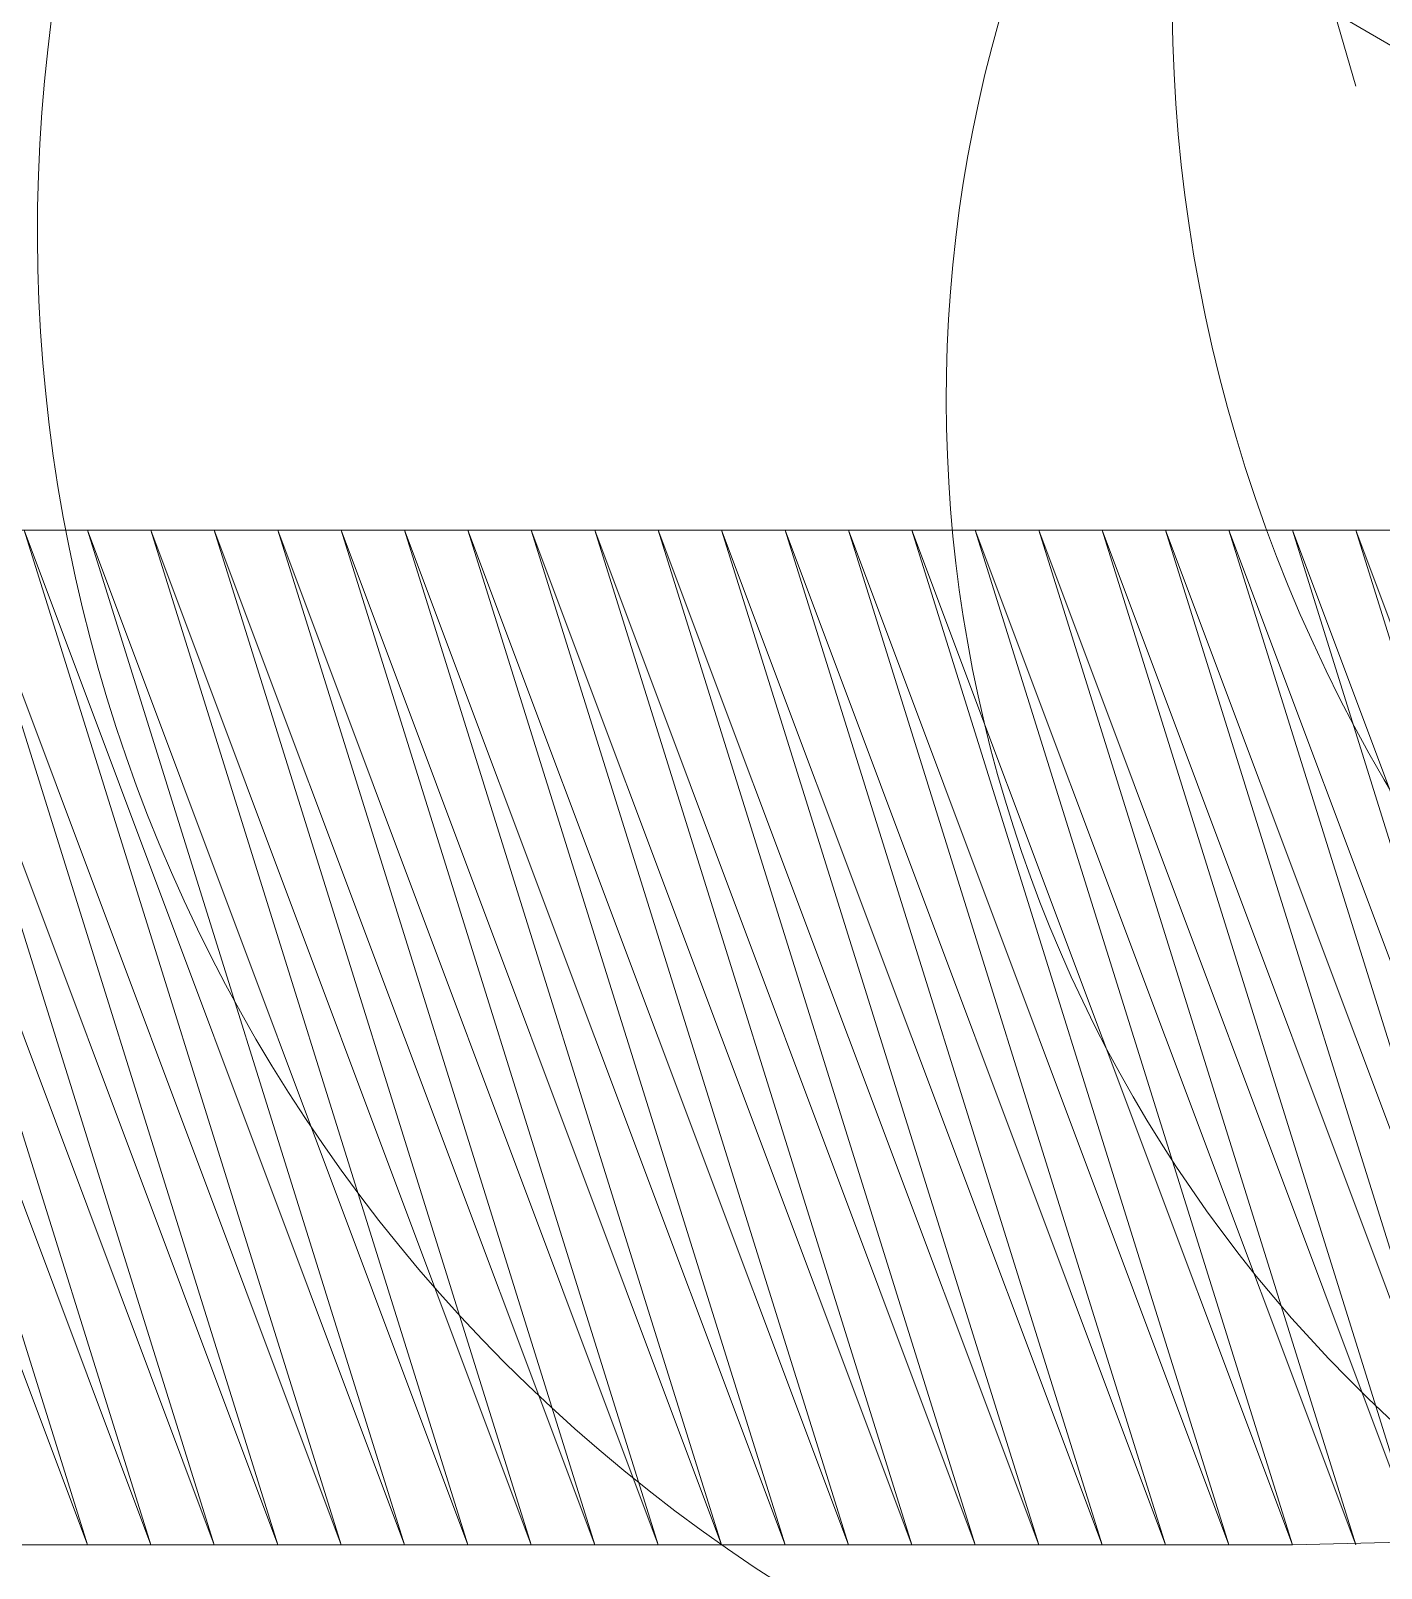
# Model space of a CAD drawing. Header units: millimetres. Extents: x -2246 to 101218, y 0 to 66109.
# Drawn here: x 69083 to 69308.6, y 575.8 to 832.6 of the extents above; entities that cross this region are included whole.
import ezdxf

# ---------------------------------------------------------------- set-up
doc = ezdxf.new("R2010")
doc.units = ezdxf.units.MM
doc.layers.add('PDF_형상', color=7, linetype='Continuous')

msp = doc.modelspace()

# ---------------------------------------------------------------- linework, layer by layer
at = {"layer": 'PDF_형상', "lineweight": 5}
for points in [[(69844.5, 780.99), (69442, 1014.02), (69039.5, 1247.04), (68880.62, 1342.37), (68764.1, 1141.12), (69103.05, 950.46), (69431.41, 759.8), (69431.41, 749.21), (68986.54, 749.21), (68541.67, 749.21)], [(69208.98, 1151.71), (69304.3, 823.36)], [(69208.98, 1151.71), (69304.3, 823.36)], [(69208.98, 1151.71), (69304.3, 823.36)], [(69208.98, 1151.71), (69304.3, 823.36)], [(69208.98, 1151.71), (69304.3, 823.36)], [(69208.98, 1151.71), (69304.3, 823.36)], [(69208.98, 1151.71), (69304.3, 823.36)], [(69208.98, 1151.71), (69304.3, 823.36)], [(69208.98, 1151.71), (69304.3, 823.36)], [(69208.98, 1151.71), (69304.3, 823.36)], [(69028.91, 749.21), (69092.46, 579.74)], [(69039.5, 749.21), (69092.46, 579.74)], [(69039.5, 749.21), (69092.46, 579.74)], [(69039.5, 749.21), (69092.46, 579.74)], [(69039.5, 749.21), (69092.46, 579.74)], [(69039.5, 749.21), (69092.46, 579.74)], [(69039.5, 749.21), (69092.46, 579.74)], [(69039.5, 749.21), (69092.46, 579.74)], [(69039.5, 749.21), (69092.46, 579.74)], [(69039.5, 749.21), (69092.46, 579.74)], [(69039.5, 749.21), (69092.46, 579.74)], [(69039.5, 749.21), (69092.46, 579.74)], [(69039.5, 749.21), (69092.46, 579.74)], [(69039.5, 749.21), (69092.46, 579.74)], [(69039.5, 749.21), (69092.46, 579.74)], [(69039.5, 749.21), (69092.46, 579.74)], [(69039.5, 749.21), (69092.46, 579.74)], [(69039.5, 749.21), (69092.46, 579.74)], [(69039.5, 749.21), (69092.46, 579.74)], [(69039.5, 749.21), (69092.46, 579.74)], [(69039.5, 749.21), (69092.46, 579.74)], [(69039.5, 749.21), (69092.46, 579.74)], [(69039.5, 749.21), (69092.46, 579.74)], [(69039.5, 749.21), (69092.46, 579.74)], [(69039.5, 749.21), (69092.46, 579.74)], [(69039.5, 749.21), (69092.46, 579.74)], [(69039.5, 749.21), (69092.46, 579.74)], [(69039.5, 749.21), (69092.46, 579.74)], [(69039.5, 749.21), (69092.46, 579.74)], [(69039.5, 749.21), (69092.46, 579.74)], [(69039.5, 749.21), (69092.46, 579.74)], [(69039.5, 749.21), (69092.46, 579.74)], [(69039.5, 749.21), (69092.46, 579.74)], [(69039.5, 749.21), (69092.46, 579.74)], [(69039.5, 749.21), (69092.46, 579.74)], [(69039.5, 749.21), (69092.46, 579.74)], [(69050.09, 749.21), (69113.65, 579.74)], [(69050.09, 749.21), (69113.65, 579.74)], [(69050.09, 749.21), (69103.05, 579.74)], [(69050.09, 749.21), (69103.05, 579.74)], [(69050.09, 749.21), (69103.05, 579.74)], [(69050.09, 749.21), (69103.05, 579.74)], [(69050.09, 749.21), (69103.05, 579.74)], [(69050.09, 749.21), (69103.05, 579.74)], [(69050.09, 749.21), (69103.05, 579.74)], [(69050.09, 749.21), (69103.05, 579.74)], [(69050.09, 749.21), (69103.05, 579.74)], [(69050.09, 749.21), (69103.05, 579.74)], [(69050.09, 749.21), (69103.05, 579.74)], [(69050.09, 749.21), (69103.05, 579.74)], [(69050.09, 749.21), (69103.05, 579.74)], [(69050.09, 749.21), (69103.05, 579.74)], [(69050.09, 749.21), (69103.05, 579.74)], [(69050.09, 749.21), (69103.05, 579.74)], [(69050.09, 749.21), (69103.05, 579.74)], [(69050.09, 749.21), (69103.05, 579.74)], [(69050.09, 749.21), (69103.05, 579.74)], [(69050.09, 749.21), (69103.05, 579.74)], [(69050.09, 749.21), (69103.05, 579.74)], [(69050.09, 749.21), (69103.05, 579.74)], [(69050.09, 749.21), (69103.05, 579.74)], [(69050.09, 749.21), (69103.05, 579.74)], [(69050.09, 749.21), (69103.05, 579.74)], [(69050.09, 749.21), (69103.05, 579.74)], [(69050.09, 749.21), (69103.05, 579.74)], [(69050.09, 749.21), (69103.05, 579.74)], [(69050.09, 749.21), (69103.05, 579.74)], [(69050.09, 749.21), (69103.05, 579.74)], [(69050.09, 749.21), (69103.05, 579.74)], [(69050.09, 749.21), (69103.05, 579.74)], [(69050.09, 749.21), (69103.05, 579.74)], [(69050.09, 749.21), (69103.05, 579.74)], [(69060.69, 749.21), (69113.65, 579.74)], [(69060.69, 749.21), (69113.65, 579.74)], [(69060.69, 749.21), (69113.65, 579.74)], [(69060.69, 749.21), (69113.65, 579.74)], [(69060.69, 749.21), (69113.65, 579.74)], [(69060.69, 749.21), (69113.65, 579.74)], [(69060.69, 749.21), (69113.65, 579.74)], [(69060.69, 749.21), (69113.65, 579.74)], [(69060.69, 749.21), (69113.65, 579.74)], [(69060.69, 749.21), (69113.65, 579.74)], [(69060.69, 749.21), (69113.65, 579.74)], [(69060.69, 749.21), (69113.65, 579.74)], [(69060.69, 749.21), (69113.65, 579.74)], [(69060.69, 749.21), (69113.65, 579.74)], [(69060.69, 749.21), (69113.65, 579.74)], [(69060.69, 749.21), (69113.65, 579.74)], [(69060.69, 749.21), (69113.65, 579.74)], [(69060.69, 749.21), (69113.65, 579.74)], [(69060.69, 749.21), (69113.65, 579.74)], [(69060.69, 749.21), (69113.65, 579.74)], [(69060.69, 749.21), (69113.65, 579.74)], [(69060.69, 749.21), (69113.65, 579.74)], [(69060.69, 749.21), (69113.65, 579.74)], [(69060.69, 749.21), (69113.65, 579.74)], [(69060.69, 749.21), (69113.65, 579.74)], [(69060.69, 749.21), (69113.65, 579.74)], [(69060.69, 749.21), (69113.65, 579.74)], [(69060.69, 749.21), (69113.65, 579.74)], [(69060.69, 749.21), (69113.65, 579.74)], [(69060.69, 749.21), (69113.65, 579.74)], [(69060.69, 749.21), (69113.65, 579.74)], [(69060.69, 749.21), (69113.65, 579.74)], [(69060.69, 749.21), (69113.65, 579.74)], [(69060.69, 749.21), (69113.65, 579.74)], [(69060.69, 749.21), (69113.65, 579.74)], [(69071.28, 749.21), (69134.83, 579.74)], [(69071.28, 749.21), (69134.83, 579.74)], [(69071.28, 749.21), (69124.24, 579.74)], [(69071.28, 749.21), (69124.24, 579.74)], [(69071.28, 749.21), (69124.24, 579.74)], [(69071.28, 749.21), (69124.24, 579.74)], [(69071.28, 749.21), (69124.24, 579.74)], [(69071.28, 749.21), (69124.24, 579.74)], [(69071.28, 749.21), (69124.24, 579.74)], [(69071.28, 749.21), (69124.24, 579.74)], [(69071.28, 749.21), (69124.24, 579.74)], [(69071.28, 749.21), (69124.24, 579.74)], [(69071.28, 749.21), (69124.24, 579.74)], [(69071.28, 749.21), (69124.24, 579.74)], [(69071.28, 749.21), (69124.24, 579.74)], [(69071.28, 749.21), (69124.24, 579.74)], [(69071.28, 749.21), (69124.24, 579.74)], [(69071.28, 749.21), (69124.24, 579.74)], [(69071.28, 749.21), (69124.24, 579.74)], [(69071.28, 749.21), (69124.24, 579.74)], [(69071.28, 749.21), (69124.24, 579.74)], [(69071.28, 749.21), (69124.24, 579.74)], [(69071.28, 749.21), (69124.24, 579.74)], [(69071.28, 749.21), (69124.24, 579.74)], [(69071.28, 749.21), (69124.24, 579.74)], [(69071.28, 749.21), (69124.24, 579.74)], [(69071.28, 749.21), (69124.24, 579.74)], [(69071.28, 749.21), (69124.24, 579.74)], [(69071.28, 749.21), (69124.24, 579.74)], [(69071.28, 749.21), (69124.24, 579.74)], [(69071.28, 749.21), (69124.24, 579.74)], [(69071.28, 749.21), (69124.24, 579.74)], [(69071.28, 749.21), (69124.24, 579.74)], [(69071.28, 749.21), (69124.24, 579.74)], [(69071.28, 749.21), (69124.24, 579.74)], [(69071.28, 749.21), (69124.24, 579.74)], [(69081.87, 749.21), (69145.42, 579.74)], [(69081.87, 749.21), (69134.83, 579.74)], [(69081.87, 749.21), (69134.83, 579.74)], [(69081.87, 749.21), (69134.83, 579.74)], [(69081.87, 749.21), (69134.83, 579.74)], [(69081.87, 749.21), (69134.83, 579.74)], [(69081.87, 749.21), (69134.83, 579.74)], [(69081.87, 749.21), (69134.83, 579.74)], [(69081.87, 749.21), (69134.83, 579.74)], [(69081.87, 749.21), (69134.83, 579.74)], [(69081.87, 749.21), (69134.83, 579.74)], [(69081.87, 749.21), (69134.83, 579.74)], [(69081.87, 749.21), (69134.83, 579.74)], [(69081.87, 749.21), (69134.83, 579.74)], [(69081.87, 749.21), (69134.83, 579.74)], [(69081.87, 749.21), (69134.83, 579.74)], [(69081.87, 749.21), (69134.83, 579.74)], [(69081.87, 749.21), (69134.83, 579.74)], [(69081.87, 749.21), (69134.83, 579.74)], [(69081.87, 749.21), (69134.83, 579.74)], [(69081.87, 749.21), (69134.83, 579.74)], [(69081.87, 749.21), (69134.83, 579.74)], [(69081.87, 749.21), (69134.83, 579.74)], [(69081.87, 749.21), (69134.83, 579.74)], [(69081.87, 749.21), (69134.83, 579.74)], [(69081.87, 749.21), (69134.83, 579.74)], [(69081.87, 749.21), (69134.83, 579.74)], [(69081.87, 749.21), (69134.83, 579.74)], [(69081.87, 749.21), (69134.83, 579.74)], [(69081.87, 749.21), (69134.83, 579.74)], [(69081.87, 749.21), (69134.83, 579.74)], [(69081.87, 749.21), (69134.83, 579.74)], [(69081.87, 749.21), (69134.83, 579.74)], [(69081.87, 749.21), (69134.83, 579.74)], [(69081.87, 749.21), (69134.83, 579.74)], [(69081.87, 749.21), (69134.83, 579.74)], [(69081.87, 749.21), (69134.83, 579.74)], [(69081.87, 749.21), (69134.83, 579.74)], [(69081.87, 749.21), (69134.83, 579.74)], [(69081.87, 749.21), (69134.83, 579.74)], [(69092.46, 749.21), (69145.42, 579.74)], [(69092.46, 749.21), (69145.42, 579.74)], [(69092.46, 749.21), (69145.42, 579.74)], [(69092.46, 749.21), (69145.42, 579.74)], [(69092.46, 749.21), (69145.42, 579.74)], [(69092.46, 749.21), (69145.42, 579.74)], [(69092.46, 749.21), (69145.42, 579.74)], [(69092.46, 749.21), (69145.42, 579.74)], [(69092.46, 749.21), (69145.42, 579.74)], [(69092.46, 749.21), (69145.42, 579.74)], [(69092.46, 749.21), (69145.42, 579.74)], [(69092.46, 749.21), (69145.42, 579.74)], [(69092.46, 749.21), (69145.42, 579.74)], [(69092.46, 749.21), (69145.42, 579.74)], [(69092.46, 749.21), (69145.42, 579.74)], [(69092.46, 749.21), (69145.42, 579.74)], [(69092.46, 749.21), (69145.42, 579.74)], [(69092.46, 749.21), (69145.42, 579.74)], [(69092.46, 749.21), (69145.42, 579.74)], [(69092.46, 749.21), (69145.42, 579.74)], [(69092.46, 749.21), (69145.42, 579.74)], [(69092.46, 749.21), (69145.42, 579.74)], [(69092.46, 749.21), (69145.42, 579.74)], [(69092.46, 749.21), (69145.42, 579.74)], [(69092.46, 749.21), (69145.42, 579.74)], [(69092.46, 749.21), (69145.42, 579.74)], [(69092.46, 749.21), (69145.42, 579.74)], [(69092.46, 749.21), (69145.42, 579.74)], [(69092.46, 749.21), (69145.42, 579.74)], [(69092.46, 749.21), (69145.42, 579.74)], [(69092.46, 749.21), (69145.42, 579.74)], [(69092.46, 749.21), (69145.42, 579.74)], [(69092.46, 749.21), (69145.42, 579.74)], [(69092.46, 749.21), (69145.42, 579.74)], [(69092.46, 749.21), (69145.42, 579.74)], [(69103.05, 749.21), (69166.6, 579.74)], [(69103.05, 749.21), (69166.6, 579.74)], [(69103.05, 749.21), (69156.01, 579.74)], [(69103.05, 749.21), (69156.01, 579.74)], [(69103.05, 749.21), (69156.01, 579.74)], [(69103.05, 749.21), (69156.01, 579.74)], [(69103.05, 749.21), (69156.01, 579.74)], [(69103.05, 749.21), (69156.01, 579.74)], [(69103.05, 749.21), (69156.01, 579.74)], [(69103.05, 749.21), (69156.01, 579.74)], [(69103.05, 749.21), (69156.01, 579.74)], [(69103.05, 749.21), (69156.01, 579.74)], [(69103.05, 749.21), (69156.01, 579.74)], [(69103.05, 749.21), (69156.01, 579.74)], [(69103.05, 749.21), (69156.01, 579.74)], [(69103.05, 749.21), (69156.01, 579.74)], [(69103.05, 749.21), (69156.01, 579.74)], [(69103.05, 749.21), (69156.01, 579.74)], [(69103.05, 749.21), (69156.01, 579.74)], [(69103.05, 749.21), (69156.01, 579.74)], [(69103.05, 749.21), (69156.01, 579.74)], [(69103.05, 749.21), (69156.01, 579.74)], [(69103.05, 749.21), (69156.01, 579.74)], [(69103.05, 749.21), (69156.01, 579.74)], [(69103.05, 749.21), (69156.01, 579.74)], [(69103.05, 749.21), (69156.01, 579.74)], [(69103.05, 749.21), (69156.01, 579.74)], [(69103.05, 749.21), (69156.01, 579.74)], [(69103.05, 749.21), (69156.01, 579.74)], [(69103.05, 749.21), (69156.01, 579.74)], [(69103.05, 749.21), (69156.01, 579.74)], [(69103.05, 749.21), (69156.01, 579.74)], [(69103.05, 749.21), (69156.01, 579.74)], [(69103.05, 749.21), (69156.01, 579.74)], [(69103.05, 749.21), (69156.01, 579.74)], [(69103.05, 749.21), (69156.01, 579.74)], [(69113.65, 749.21), (69166.6, 579.74)], [(69113.65, 749.21), (69166.6, 579.74)], [(69113.65, 749.21), (69166.6, 579.74)], [(69113.65, 749.21), (69166.6, 579.74)], [(69113.65, 749.21), (69166.6, 579.74)], [(69113.65, 749.21), (69166.6, 579.74)], [(69113.65, 749.21), (69166.6, 579.74)], [(69113.65, 749.21), (69166.6, 579.74)], [(69113.65, 749.21), (69166.6, 579.74)], [(69113.65, 749.21), (69166.6, 579.74)], [(69113.65, 749.21), (69166.6, 579.74)], [(69113.65, 749.21), (69166.6, 579.74)], [(69113.65, 749.21), (69166.6, 579.74)], [(69113.65, 749.21), (69166.6, 579.74)], [(69113.65, 749.21), (69166.6, 579.74)], [(69113.65, 749.21), (69166.6, 579.74)], [(69113.65, 749.21), (69166.6, 579.74)], [(69113.65, 749.21), (69166.6, 579.74)], [(69113.65, 749.21), (69166.6, 579.74)], [(69113.65, 749.21), (69166.6, 579.74)], [(69113.65, 749.21), (69166.6, 579.74)], [(69113.65, 749.21), (69166.6, 579.74)], [(69113.65, 749.21), (69166.6, 579.74)], [(69113.65, 749.21), (69166.6, 579.74)], [(69113.65, 749.21), (69166.6, 579.74)], [(69113.65, 749.21), (69166.6, 579.74)], [(69113.65, 749.21), (69166.6, 579.74)], [(69113.65, 749.21), (69166.6, 579.74)], [(69113.65, 749.21), (69166.6, 579.74)], [(69113.65, 749.21), (69166.6, 579.74)], [(69113.65, 749.21), (69166.6, 579.74)], [(69113.65, 749.21), (69166.6, 579.74)], [(69113.65, 749.21), (69166.6, 579.74)], [(69113.65, 749.21), (69166.6, 579.74)], [(69113.65, 749.21), (69166.6, 579.74)], [(69124.24, 749.21), (69187.79, 579.74)], [(69124.24, 749.21), (69187.79, 579.74)], [(69124.24, 749.21), (69177.2, 579.74)], [(69124.24, 749.21), (69177.2, 579.74)], [(69124.24, 749.21), (69177.2, 579.74)], [(69124.24, 749.21), (69177.2, 579.74)], [(69124.24, 749.21), (69177.2, 579.74)], [(69124.24, 749.21), (69177.2, 579.74)], [(69124.24, 749.21), (69177.2, 579.74)], [(69124.24, 749.21), (69177.2, 579.74)], [(69124.24, 749.21), (69177.2, 579.74)], [(69124.24, 749.21), (69177.2, 579.74)], [(69124.24, 749.21), (69177.2, 579.74)], [(69124.24, 749.21), (69177.2, 579.74)], [(69124.24, 749.21), (69177.2, 579.74)], [(69124.24, 749.21), (69177.2, 579.74)], [(69124.24, 749.21), (69177.2, 579.74)], [(69124.24, 749.21), (69177.2, 579.74)], [(69124.24, 749.21), (69177.2, 579.74)], [(69124.24, 749.21), (69177.2, 579.74)], [(69124.24, 749.21), (69177.2, 579.74)], [(69124.24, 749.21), (69177.2, 579.74)], [(69124.24, 749.21), (69177.2, 579.74)], [(69124.24, 749.21), (69177.2, 579.74)], [(69124.24, 749.21), (69177.2, 579.74)], [(69124.24, 749.21), (69177.2, 579.74)], [(69124.24, 749.21), (69177.2, 579.74)], [(69124.24, 749.21), (69177.2, 579.74)], [(69124.24, 749.21), (69177.2, 579.74)], [(69124.24, 749.21), (69177.2, 579.74)], [(69124.24, 749.21), (69177.2, 579.74)], [(69124.24, 749.21), (69177.2, 579.74)], [(69124.24, 749.21), (69177.2, 579.74)], [(69124.24, 749.21), (69177.2, 579.74)], [(69124.24, 749.21), (69177.2, 579.74)], [(69124.24, 749.21), (69177.2, 579.74)], [(69134.83, 749.21), (69198.38, 579.74)], [(69134.83, 749.21), (69187.79, 579.74)], [(69134.83, 749.21), (69187.79, 579.74)], [(69134.83, 749.21), (69187.79, 579.74)], [(69134.83, 749.21), (69187.79, 579.74)], [(69134.83, 749.21), (69187.79, 579.74)], [(69134.83, 749.21), (69187.79, 579.74)], [(69134.83, 749.21), (69187.79, 579.74)], [(69134.83, 749.21), (69187.79, 579.74)], [(69134.83, 749.21), (69187.79, 579.74)], [(69134.83, 749.21), (69187.79, 579.74)], [(69134.83, 749.21), (69187.79, 579.74)], [(69134.83, 749.21), (69187.79, 579.74)], [(69134.83, 749.21), (69187.79, 579.74)], [(69134.83, 749.21), (69187.79, 579.74)], [(69134.83, 749.21), (69187.79, 579.74)], [(69134.83, 749.21), (69187.79, 579.74)], [(69134.83, 749.21), (69187.79, 579.74)], [(69134.83, 749.21), (69187.79, 579.74)], [(69134.83, 749.21), (69187.79, 579.74)], [(69134.83, 749.21), (69187.79, 579.74)], [(69134.83, 749.21), (69187.79, 579.74)], [(69134.83, 749.21), (69187.79, 579.74)], [(69134.83, 749.21), (69187.79, 579.74)], [(69134.83, 749.21), (69187.79, 579.74)], [(69134.83, 749.21), (69187.79, 579.74)], [(69134.83, 749.21), (69187.79, 579.74)], [(69134.83, 749.21), (69187.79, 579.74)], [(69134.83, 749.21), (69187.79, 579.74)], [(69134.83, 749.21), (69187.79, 579.74)], [(69134.83, 749.21), (69187.79, 579.74)], [(69134.83, 749.21), (69187.79, 579.74)], [(69134.83, 749.21), (69187.79, 579.74)], [(69134.83, 749.21), (69187.79, 579.74)], [(69134.83, 749.21), (69187.79, 579.74)], [(69134.83, 749.21), (69187.79, 579.74)], [(69134.83, 749.21), (69187.79, 579.74)], [(69134.83, 749.21), (69187.79, 579.74)], [(69134.83, 749.21), (69187.79, 579.74)], [(69134.83, 749.21), (69187.79, 579.74)], [(69145.42, 749.21), (69198.38, 579.74)], [(69145.42, 749.21), (69198.38, 579.74)], [(69145.42, 749.21), (69198.38, 579.74)], [(69145.42, 749.21), (69198.38, 579.74)], [(69145.42, 749.21), (69198.38, 579.74)], [(69145.42, 749.21), (69198.38, 579.74)], [(69145.42, 749.21), (69198.38, 579.74)], [(69145.42, 749.21), (69198.38, 579.74)], [(69145.42, 749.21), (69198.38, 579.74)], [(69145.42, 749.21), (69198.38, 579.74)], [(69145.42, 749.21), (69198.38, 579.74)], [(69145.42, 749.21), (69198.38, 579.74)], [(69145.42, 749.21), (69198.38, 579.74)], [(69145.42, 749.21), (69198.38, 579.74)], [(69145.42, 749.21), (69198.38, 579.74)], [(69145.42, 749.21), (69198.38, 579.74)], [(69145.42, 749.21), (69198.38, 579.74)], [(69145.42, 749.21), (69198.38, 579.74)], [(69145.42, 749.21), (69198.38, 579.74)], [(69145.42, 749.21), (69198.38, 579.74)], [(69145.42, 749.21), (69198.38, 579.74)], [(69145.42, 749.21), (69198.38, 579.74)], [(69145.42, 749.21), (69198.38, 579.74)], [(69145.42, 749.21), (69198.38, 579.74)], [(69145.42, 749.21), (69198.38, 579.74)], [(69145.42, 749.21), (69198.38, 579.74)], [(69145.42, 749.21), (69198.38, 579.74)], [(69145.42, 749.21), (69198.38, 579.74)], [(69145.42, 749.21), (69198.38, 579.74)], [(69145.42, 749.21), (69198.38, 579.74)], [(69145.42, 749.21), (69198.38, 579.74)], [(69145.42, 749.21), (69198.38, 579.74)], [(69145.42, 749.21), (69198.38, 579.74)], [(69145.42, 749.21), (69198.38, 579.74)], [(69145.42, 749.21), (69198.38, 579.74)], [(69156.01, 749.21), (69219.57, 579.74)], [(69156.01, 749.21), (69219.57, 579.74)], [(69156.01, 749.21), (69208.98, 579.74)], [(69156.01, 749.21), (69208.98, 579.74)], [(69156.01, 749.21), (69208.98, 579.74)], [(69156.01, 749.21), (69208.98, 579.74)], [(69156.01, 749.21), (69208.98, 579.74)], [(69156.01, 749.21), (69208.98, 579.74)], [(69156.01, 749.21), (69208.98, 579.74)], [(69156.01, 749.21), (69208.98, 579.74)], [(69156.01, 749.21), (69208.98, 579.74)], [(69156.01, 749.21), (69208.98, 579.74)], [(69156.01, 749.21), (69208.98, 579.74)], [(69156.01, 749.21), (69208.98, 579.74)], [(69156.01, 749.21), (69208.98, 579.74)], [(69156.01, 749.21), (69208.98, 579.74)], [(69156.01, 749.21), (69208.98, 579.74)], [(69156.01, 749.21), (69208.98, 579.74)], [(69156.01, 749.21), (69208.98, 579.74)], [(69156.01, 749.21), (69208.98, 579.74)], [(69156.01, 749.21), (69208.98, 579.74)], [(69156.01, 749.21), (69208.98, 579.74)], [(69156.01, 749.21), (69208.98, 579.74)], [(69156.01, 749.21), (69208.98, 579.74)], [(69156.01, 749.21), (69208.98, 579.74)], [(69156.01, 749.21), (69208.98, 579.74)], [(69156.01, 749.21), (69208.98, 579.74)], [(69156.01, 749.21), (69208.98, 579.74)], [(69156.01, 749.21), (69208.98, 579.74)], [(69156.01, 749.21), (69208.98, 579.74)], [(69156.01, 749.21), (69208.98, 579.74)], [(69156.01, 749.21), (69208.98, 579.74)], [(69156.01, 749.21), (69208.98, 579.74)], [(69156.01, 749.21), (69208.98, 579.74)], [(69156.01, 749.21), (69208.98, 579.74)], [(69156.01, 749.21), (69208.98, 579.74)], [(69166.6, 749.21), (69219.57, 579.74)], [(69166.6, 749.21), (69219.57, 579.74)], [(69166.6, 749.21), (69219.57, 579.74)], [(69166.6, 749.21), (69219.57, 579.74)], [(69166.6, 749.21), (69219.57, 579.74)], [(69166.6, 749.21), (69219.57, 579.74)], [(69166.6, 749.21), (69219.57, 579.74)], [(69166.6, 749.21), (69219.57, 579.74)], [(69166.6, 749.21), (69219.57, 579.74)], [(69166.6, 749.21), (69219.57, 579.74)], [(69166.6, 749.21), (69219.57, 579.74)], [(69166.6, 749.21), (69219.57, 579.74)], [(69166.6, 749.21), (69219.57, 579.74)], [(69166.6, 749.21), (69219.57, 579.74)], [(69166.6, 749.21), (69219.57, 579.74)], [(69166.6, 749.21), (69219.57, 579.74)], [(69166.6, 749.21), (69219.57, 579.74)], [(69166.6, 749.21), (69219.57, 579.74)], [(69166.6, 749.21), (69219.57, 579.74)], [(69166.6, 749.21), (69219.57, 579.74)], [(69166.6, 749.21), (69219.57, 579.74)], [(69166.6, 749.21), (69219.57, 579.74)], [(69166.6, 749.21), (69219.57, 579.74)], [(69166.6, 749.21), (69219.57, 579.74)], [(69166.6, 749.21), (69219.57, 579.74)], [(69166.6, 749.21), (69219.57, 579.74)], [(69166.6, 749.21), (69219.57, 579.74)], [(69166.6, 749.21), (69219.57, 579.74)], [(69166.6, 749.21), (69219.57, 579.74)], [(69166.6, 749.21), (69219.57, 579.74)], [(69166.6, 749.21), (69219.57, 579.74)], [(69166.6, 749.21), (69219.57, 579.74)], [(69166.6, 749.21), (69219.57, 579.74)], [(69166.6, 749.21), (69219.57, 579.74)], [(69166.6, 749.21), (69219.57, 579.74)], [(69177.2, 749.21), (69240.75, 579.74)], [(69177.2, 749.21), (69240.75, 579.74)], [(69177.2, 749.21), (69230.16, 579.74)], [(69177.2, 749.21), (69230.16, 579.74)], [(69177.2, 749.21), (69230.16, 579.74)], [(69177.2, 749.21), (69230.16, 579.74)], [(69177.2, 749.21), (69230.16, 579.74)], [(69177.2, 749.21), (69230.16, 579.74)], [(69177.2, 749.21), (69230.16, 579.74)], [(69177.2, 749.21), (69230.16, 579.74)], [(69177.2, 749.21), (69230.16, 579.74)], [(69177.2, 749.21), (69230.16, 579.74)], [(69177.2, 749.21), (69230.16, 579.74)], [(69177.2, 749.21), (69230.16, 579.74)], [(69177.2, 749.21), (69230.16, 579.74)], [(69177.2, 749.21), (69230.16, 579.74)], [(69177.2, 749.21), (69230.16, 579.74)], [(69177.2, 749.21), (69230.16, 579.74)], [(69177.2, 749.21), (69230.16, 579.74)], [(69177.2, 749.21), (69230.16, 579.74)], [(69177.2, 749.21), (69230.16, 579.74)], [(69177.2, 749.21), (69230.16, 579.74)], [(69177.2, 749.21), (69230.16, 579.74)], [(69177.2, 749.21), (69230.16, 579.74)], [(69177.2, 749.21), (69230.16, 579.74)], [(69177.2, 749.21), (69230.16, 579.74)], [(69177.2, 749.21), (69230.16, 579.74)], [(69177.2, 749.21), (69230.16, 579.74)], [(69177.2, 749.21), (69230.16, 579.74)], [(69177.2, 749.21), (69230.16, 579.74)], [(69177.2, 749.21), (69230.16, 579.74)], [(69177.2, 749.21), (69230.16, 579.74)], [(69177.2, 749.21), (69230.16, 579.74)], [(69177.2, 749.21), (69230.16, 579.74)], [(69177.2, 749.21), (69230.16, 579.74)], [(69177.2, 749.21), (69230.16, 579.74)], [(69187.79, 749.21), (69251.34, 579.74)], [(69187.79, 749.21), (69240.75, 579.74)], [(69187.79, 749.21), (69240.75, 579.74)], [(69187.79, 749.21), (69240.75, 579.74)], [(69187.79, 749.21), (69240.75, 579.74)], [(69187.79, 749.21), (69240.75, 579.74)], [(69187.79, 749.21), (69240.75, 579.74)], [(69187.79, 749.21), (69240.75, 579.74)], [(69187.79, 749.21), (69240.75, 579.74)], [(69187.79, 749.21), (69240.75, 579.74)], [(69187.79, 749.21), (69240.75, 579.74)], [(69187.79, 749.21), (69240.75, 579.74)], [(69187.79, 749.21), (69240.75, 579.74)], [(69187.79, 749.21), (69240.75, 579.74)], [(69187.79, 749.21), (69240.75, 579.74)], [(69187.79, 749.21), (69240.75, 579.74)], [(69187.79, 749.21), (69240.75, 579.74)], [(69187.79, 749.21), (69240.75, 579.74)], [(69187.79, 749.21), (69240.75, 579.74)], [(69187.79, 749.21), (69240.75, 579.74)], [(69187.79, 749.21), (69240.75, 579.74)], [(69187.79, 749.21), (69240.75, 579.74)], [(69187.79, 749.21), (69240.75, 579.74)], [(69187.79, 749.21), (69240.75, 579.74)], [(69187.79, 749.21), (69240.75, 579.74)], [(69187.79, 749.21), (69240.75, 579.74)], [(69187.79, 749.21), (69240.75, 579.74)], [(69187.79, 749.21), (69240.75, 579.74)], [(69187.79, 749.21), (69240.75, 579.74)], [(69187.79, 749.21), (69240.75, 579.74)], [(69187.79, 749.21), (69240.75, 579.74)], [(69187.79, 749.21), (69240.75, 579.74)], [(69187.79, 749.21), (69240.75, 579.74)], [(69187.79, 749.21), (69240.75, 579.74)], [(69187.79, 749.21), (69240.75, 579.74)], [(69187.79, 749.21), (69240.75, 579.74)], [(69187.79, 749.21), (69240.75, 579.74)], [(69187.79, 749.21), (69240.75, 579.74)], [(69187.79, 749.21), (69240.75, 579.74)], [(69187.79, 749.21), (69240.75, 579.74)], [(69198.38, 749.21), (69251.34, 579.74)], [(69198.38, 749.21), (69251.34, 579.74)], [(69198.38, 749.21), (69251.34, 579.74)], [(69198.38, 749.21), (69251.34, 579.74)], [(69198.38, 749.21), (69251.34, 579.74)], [(69198.38, 749.21), (69251.34, 579.74)], [(69198.38, 749.21), (69251.34, 579.74)], [(69198.38, 749.21), (69251.34, 579.74)], [(69198.38, 749.21), (69251.34, 579.74)], [(69198.38, 749.21), (69251.34, 579.74)], [(69198.38, 749.21), (69251.34, 579.74)], [(69198.38, 749.21), (69251.34, 579.74)], [(69198.38, 749.21), (69251.34, 579.74)], [(69198.38, 749.21), (69251.34, 579.74)], [(69198.38, 749.21), (69251.34, 579.74)], [(69198.38, 749.21), (69251.34, 579.74)], [(69198.38, 749.21), (69251.34, 579.74)], [(69198.38, 749.21), (69251.34, 579.74)], [(69198.38, 749.21), (69251.34, 579.74)], [(69198.38, 749.21), (69251.34, 579.74)], [(69198.38, 749.21), (69251.34, 579.74)], [(69198.38, 749.21), (69251.34, 579.74)], [(69198.38, 749.21), (69251.34, 579.74)], [(69198.38, 749.21), (69251.34, 579.74)], [(69198.38, 749.21), (69251.34, 579.74)], [(69198.38, 749.21), (69251.34, 579.74)], [(69198.38, 749.21), (69251.34, 579.74)], [(69198.38, 749.21), (69251.34, 579.74)], [(69198.38, 749.21), (69251.34, 579.74)], [(69198.38, 749.21), (69251.34, 579.74)], [(69198.38, 749.21), (69251.34, 579.74)], [(69198.38, 749.21), (69251.34, 579.74)], [(69198.38, 749.21), (69251.34, 579.74)], [(69198.38, 749.21), (69251.34, 579.74)], [(69198.38, 749.21), (69251.34, 579.74)], [(69208.98, 749.21), (69272.53, 579.74)], [(69208.98, 749.21), (69272.53, 579.74)], [(69208.98, 749.21), (69261.93, 579.74)], [(69208.98, 749.21), (69261.93, 579.74)], [(69208.98, 749.21), (69261.93, 579.74)], [(69208.98, 749.21), (69261.93, 579.74)], [(69208.98, 749.21), (69261.93, 579.74)], [(69208.98, 749.21), (69261.93, 579.74)], [(69208.98, 749.21), (69261.93, 579.74)], [(69208.98, 749.21), (69261.93, 579.74)], [(69208.98, 749.21), (69261.93, 579.74)], [(69208.98, 749.21), (69261.93, 579.74)], [(69208.98, 749.21), (69261.93, 579.74)], [(69208.98, 749.21), (69261.93, 579.74)], [(69208.98, 749.21), (69261.93, 579.74)], [(69208.98, 749.21), (69261.93, 579.74)], [(69208.98, 749.21), (69261.93, 579.74)], [(69208.98, 749.21), (69261.93, 579.74)], [(69208.98, 749.21), (69261.93, 579.74)], [(69208.98, 749.21), (69261.93, 579.74)], [(69208.98, 749.21), (69261.93, 579.74)], [(69208.98, 749.21), (69261.93, 579.74)], [(69208.98, 749.21), (69261.93, 579.74)], [(69208.98, 749.21), (69261.93, 579.74)], [(69208.98, 749.21), (69261.93, 579.74)], [(69208.98, 749.21), (69261.93, 579.74)], [(69208.98, 749.21), (69261.93, 579.74)], [(69208.98, 749.21), (69261.93, 579.74)], [(69208.98, 749.21), (69261.93, 579.74)], [(69208.98, 749.21), (69261.93, 579.74)], [(69208.98, 749.21), (69261.93, 579.74)], [(69208.98, 749.21), (69261.93, 579.74)], [(69208.98, 749.21), (69261.93, 579.74)], [(69208.98, 749.21), (69261.93, 579.74)], [(69208.98, 749.21), (69261.93, 579.74)], [(69208.98, 749.21), (69261.93, 579.74)], [(69219.57, 749.21), (69283.12, 579.74)], [(69219.57, 749.21), (69272.53, 579.74)], [(69219.57, 749.21), (69272.53, 579.74)], [(69219.57, 749.21), (69272.53, 579.74)], [(69219.57, 749.21), (69272.53, 579.74)], [(69219.57, 749.21), (69272.53, 579.74)], [(69219.57, 749.21), (69272.53, 579.74)], [(69219.57, 749.21), (69272.53, 579.74)], [(69219.57, 749.21), (69272.53, 579.74)], [(69219.57, 749.21), (69272.53, 579.74)], [(69219.57, 749.21), (69272.53, 579.74)], [(69219.57, 749.21), (69272.53, 579.74)], [(69219.57, 749.21), (69272.53, 579.74)], [(69219.57, 749.21), (69272.53, 579.74)], [(69219.57, 749.21), (69272.53, 579.74)], [(69219.57, 749.21), (69272.53, 579.74)], [(69219.57, 749.21), (69272.53, 579.74)], [(69219.57, 749.21), (69272.53, 579.74)], [(69219.57, 749.21), (69272.53, 579.74)], [(69219.57, 749.21), (69272.53, 579.74)], [(69219.57, 749.21), (69272.53, 579.74)], [(69219.57, 749.21), (69272.53, 579.74)], [(69219.57, 749.21), (69272.53, 579.74)], [(69219.57, 749.21), (69272.53, 579.74)], [(69219.57, 749.21), (69272.53, 579.74)], [(69219.57, 749.21), (69272.53, 579.74)], [(69219.57, 749.21), (69272.53, 579.74)], [(69219.57, 749.21), (69272.53, 579.74)], [(69219.57, 749.21), (69272.53, 579.74)], [(69219.57, 749.21), (69272.53, 579.74)], [(69219.57, 749.21), (69272.53, 579.74)], [(69219.57, 749.21), (69272.53, 579.74)], [(69219.57, 749.21), (69272.53, 579.74)], [(69219.57, 749.21), (69272.53, 579.74)], [(69219.57, 749.21), (69272.53, 579.74)], [(69219.57, 749.21), (69272.53, 579.74)], [(69219.57, 749.21), (69272.53, 579.74)], [(69219.57, 749.21), (69272.53, 579.74)], [(69219.57, 749.21), (69272.53, 579.74)], [(69219.57, 749.21), (69272.53, 579.74)], [(69230.16, 749.21), (69293.71, 579.74)], [(69230.16, 749.21), (69293.71, 579.74)], [(69230.16, 749.21), (69283.12, 579.74)], [(69230.16, 749.21), (69283.12, 579.74)], [(69230.16, 749.21), (69283.12, 579.74)], [(69230.16, 749.21), (69283.12, 579.74)], [(69230.16, 749.21), (69283.12, 579.74)], [(69230.16, 749.21), (69283.12, 579.74)], [(69230.16, 749.21), (69283.12, 579.74)], [(69230.16, 749.21), (69283.12, 579.74)], [(69230.16, 749.21), (69283.12, 579.74)], [(69230.16, 749.21), (69283.12, 579.74)], [(69230.16, 749.21), (69283.12, 579.74)], [(69230.16, 749.21), (69283.12, 579.74)], [(69230.16, 749.21), (69283.12, 579.74)], [(69230.16, 749.21), (69283.12, 579.74)], [(69230.16, 749.21), (69283.12, 579.74)], [(69230.16, 749.21), (69283.12, 579.74)], [(69230.16, 749.21), (69283.12, 579.74)], [(69230.16, 749.21), (69283.12, 579.74)], [(69230.16, 749.21), (69283.12, 579.74)], [(69230.16, 749.21), (69283.12, 579.74)], [(69230.16, 749.21), (69283.12, 579.74)], [(69230.16, 749.21), (69283.12, 579.74)], [(69230.16, 749.21), (69283.12, 579.74)], [(69230.16, 749.21), (69283.12, 579.74)], [(69230.16, 749.21), (69283.12, 579.74)], [(69230.16, 749.21), (69283.12, 579.74)], [(69230.16, 749.21), (69283.12, 579.74)], [(69230.16, 749.21), (69283.12, 579.74)], [(69230.16, 749.21), (69283.12, 579.74)], [(69230.16, 749.21), (69283.12, 579.74)], [(69230.16, 749.21), (69283.12, 579.74)], [(69230.16, 749.21), (69283.12, 579.74)], [(69230.16, 749.21), (69283.12, 579.74)], [(69230.16, 749.21), (69283.12, 579.74)], [(69230.16, 749.21), (69283.12, 579.74)], [(69240.75, 749.21), (69304.3, 579.74)], [(69240.75, 749.21), (69293.71, 579.74)], [(69240.75, 749.21), (69293.71, 579.74)], [(69240.75, 749.21), (69293.71, 579.74)], [(69240.75, 749.21), (69293.71, 579.74)], [(69240.75, 749.21), (69293.71, 579.74)], [(69240.75, 749.21), (69293.71, 579.74)], [(69240.75, 749.21), (69293.71, 579.74)], [(69240.75, 749.21), (69293.71, 579.74)], [(69240.75, 749.21), (69293.71, 579.74)], [(69240.75, 749.21), (69293.71, 579.74)], [(69240.75, 749.21), (69293.71, 579.74)], [(69240.75, 749.21), (69293.71, 579.74)], [(69240.75, 749.21), (69293.71, 579.74)], [(69240.75, 749.21), (69293.71, 579.74)], [(69240.75, 749.21), (69293.71, 579.74)], [(69240.75, 749.21), (69293.71, 579.74)], [(69240.75, 749.21), (69293.71, 579.74)], [(69240.75, 749.21), (69293.71, 579.74)], [(69240.75, 749.21), (69293.71, 579.74)], [(69240.75, 749.21), (69293.71, 579.74)], [(69240.75, 749.21), (69293.71, 579.74)], [(69240.75, 749.21), (69293.71, 579.74)], [(69240.75, 749.21), (69293.71, 579.74)], [(69240.75, 749.21), (69293.71, 579.74)], [(69240.75, 749.21), (69293.71, 579.74)], [(69240.75, 749.21), (69293.71, 579.74)], [(69240.75, 749.21), (69293.71, 579.74)], [(69240.75, 749.21), (69293.71, 579.74)], [(69240.75, 749.21), (69293.71, 579.74)], [(69240.75, 749.21), (69293.71, 579.74)], [(69240.75, 749.21), (69293.71, 579.74)], [(69240.75, 749.21), (69293.71, 579.74)], [(69240.75, 749.21), (69293.71, 579.74)], [(69240.75, 749.21), (69293.71, 579.74)], [(69240.75, 749.21), (69293.71, 579.74)], [(69240.75, 749.21), (69293.71, 579.74)], [(69240.75, 749.21), (69293.71, 579.74)], [(69240.75, 749.21), (69293.71, 579.74)], [(69240.75, 749.21), (69293.71, 579.74)], [(69314.89, 579.74), (69251.34, 749.21), (69314.89, 579.74), (69261.93, 749.21), (69314.89, 579.74), (69261.93, 749.21), (69314.89, 579.74), (69261.93, 749.21), (69314.89, 579.74), (69261.93, 749.21), (69314.89, 579.74), (69261.93, 749.21), (69314.89, 579.74), (69261.93, 749.21), (69314.89, 579.74), (69261.93, 749.21), (69314.89, 579.74), (69261.93, 749.21), (69314.89, 579.74), (69261.93, 749.21), (69314.89, 579.74), (69261.93, 749.21), (69314.89, 579.74), (69261.93, 749.21), (69314.89, 579.74), (69261.93, 749.21), (69314.89, 579.74), (69261.93, 749.21), (69314.89, 579.74), (69261.93, 749.21), (69314.89, 579.74), (69261.93, 749.21), (69314.89, 579.74), (69261.93, 749.21), (69314.89, 579.74), (69261.93, 749.21), (69314.89, 579.74), (69261.93, 749.21), (69314.89, 579.74), (69261.93, 749.21), (69314.89, 579.74), (69261.93, 749.21), (69325.49, 579.74), (69272.53, 749.21), (69325.49, 579.74), (69272.53, 749.21), (69325.49, 579.74), (69272.53, 749.21), (69325.49, 579.74), (69272.53, 749.21), (69325.49, 579.74), (69272.53, 749.21), (69325.49, 579.74), (69272.53, 749.21), (69325.49, 579.74), (69272.53, 749.21), (69325.49, 579.74), (69272.53, 749.21), (69325.49, 579.74), (69272.53, 749.21), (69325.49, 579.74), (69272.53, 749.21), (69325.49, 579.74), (69272.53, 749.21), (69325.49, 579.74), (69272.53, 749.21), (69325.49, 579.74), (69272.53, 749.21), (69325.49, 579.74), (69272.53, 749.21), (69325.49, 579.74), (69272.53, 749.21), (69325.49, 579.74), (69272.53, 749.21), (69325.49, 579.74), (69272.53, 749.21), (69325.49, 579.74), (69272.53, 749.21), (69325.49, 579.74), (69272.53, 749.21), (69325.49, 579.74), (69272.53, 749.21), (69336.08, 579.74)], [(69251.34, 749.21), (69304.3, 579.74)], [(69251.34, 749.21), (69304.3, 579.74)], [(69251.34, 749.21), (69304.3, 579.74)], [(69251.34, 749.21), (69304.3, 579.74)], [(69251.34, 749.21), (69304.3, 579.74)], [(69251.34, 749.21), (69304.3, 579.74)], [(69251.34, 749.21), (69304.3, 579.74)], [(69251.34, 749.21), (69304.3, 579.74)], [(69251.34, 749.21), (69304.3, 579.74)], [(69251.34, 749.21), (69304.3, 579.74)], [(69251.34, 749.21), (69304.3, 579.74)], [(69251.34, 749.21), (69304.3, 579.74)], [(69251.34, 749.21), (69304.3, 579.74)], [(69251.34, 749.21), (69304.3, 579.74)], [(69251.34, 749.21), (69304.3, 579.74)], [(69251.34, 749.21), (69304.3, 579.74)], [(69251.34, 749.21), (69304.3, 579.74)], [(69251.34, 749.21), (69304.3, 579.74)], [(69251.34, 749.21), (69304.3, 579.74)], [(69251.34, 749.21), (69304.3, 579.74)], [(69251.34, 749.21), (69304.3, 579.74)], [(69251.34, 749.21), (69304.3, 579.74)], [(69251.34, 749.21), (69304.3, 579.74)], [(69251.34, 749.21), (69304.3, 579.74)], [(69251.34, 749.21), (69304.3, 579.74)], [(69251.34, 749.21), (69304.3, 579.74)], [(69251.34, 749.21), (69304.3, 579.74)], [(69251.34, 749.21), (69304.3, 579.74)], [(69251.34, 749.21), (69304.3, 579.74)], [(69251.34, 749.21), (69304.3, 579.74)], [(69251.34, 749.21), (69304.3, 579.74)], [(69251.34, 749.21), (69304.3, 579.74)], [(69251.34, 749.21), (69304.3, 579.74)], [(69251.34, 749.21), (69304.3, 579.74)], [(69251.34, 749.21), (69304.3, 579.74)], [(69283.12, 749.21), (69336.08, 579.74), (69283.12, 749.21), (69336.08, 579.74), (69283.12, 749.21), (69336.08, 579.74), (69283.12, 749.21), (69336.08, 579.74), (69283.12, 749.21), (69336.08, 579.74), (69283.12, 749.21), (69336.08, 579.74), (69283.12, 749.21), (69336.08, 579.74), (69283.12, 749.21), (69336.08, 579.74), (69283.12, 749.21), (69336.08, 579.74), (69283.12, 749.21), (69336.08, 579.74), (69283.12, 749.21), (69336.08, 579.74), (69283.12, 749.21), (69336.08, 579.74), (69283.12, 749.21), (69336.08, 579.74), (69283.12, 749.21), (69336.08, 579.74), (69283.12, 749.21), (69336.08, 579.74), (69283.12, 749.21), (69336.08, 579.74), (69283.12, 749.21), (69336.08, 579.74), (69283.12, 749.21), (69336.08, 579.74), (69283.12, 749.21), (69336.08, 579.74), (69283.12, 749.21), (69336.08, 579.74), (69283.12, 749.21), (69346.67, 579.74), (69293.71, 749.21), (69346.67, 579.74), (69293.71, 749.21), (69346.67, 579.74), (69293.71, 749.21), (69346.67, 579.74), (69293.71, 749.21), (69346.67, 579.74), (69293.71, 749.21), (69346.67, 579.74), (69293.71, 749.21), (69346.67, 579.74), (69293.71, 749.21), (69346.67, 579.74), (69293.71, 749.21), (69346.67, 579.74), (69293.71, 749.21), (69346.67, 579.74), (69293.71, 749.21), (69346.67, 579.74), (69293.71, 749.21), (69346.67, 579.74), (69293.71, 749.21), (69346.67, 579.74), (69293.71, 749.21), (69346.67, 579.74), (69293.71, 749.21), (69346.67, 579.74), (69293.71, 749.21), (69346.67, 579.74), (69293.71, 749.21), (69346.67, 579.74), (69293.71, 749.21), (69346.67, 579.74), (69293.71, 749.21), (69346.67, 579.74), (69293.71, 749.21), (69346.67, 579.74), (69293.71, 749.21), (69357.27, 579.74)], [(69304.3, 749.21), (69357.27, 579.74), (69304.3, 749.21), (69357.27, 579.74), (69304.3, 749.21), (69357.27, 579.74), (69304.3, 749.21), (69357.27, 579.74), (69304.3, 749.21), (69357.27, 579.74), (69304.3, 749.21), (69357.27, 579.74), (69304.3, 749.21), (69357.27, 579.74), (69304.3, 749.21), (69357.27, 579.74), (69304.3, 749.21), (69357.27, 579.74), (69304.3, 749.21), (69357.27, 579.74), (69304.3, 749.21), (69357.27, 579.74), (69304.3, 749.21), (69357.27, 579.74), (69304.3, 749.21), (69357.27, 579.74), (69304.3, 749.21), (69357.27, 579.74), (69304.3, 749.21), (69357.27, 579.74), (69304.3, 749.21), (69357.27, 579.74), (69304.3, 749.21), (69357.27, 579.74), (69304.3, 749.21), (69357.27, 579.74), (69304.3, 749.21), (69357.27, 579.74), (69304.3, 749.21), (69357.27, 579.74), (69304.3, 749.21), (69367.86, 579.74)], [(68848.84, 579.74), (69293.71, 579.74), (69727.99, 590.33)]]:
    msp.add_lwpolyline(points, dxfattribs=at)
for points in [[(69103.05, 579.74), (69039.5, 749.21)], [(69092.46, 579.74), (69039.5, 749.21)], [(69092.46, 579.74), (69039.5, 749.21)], [(69103.05, 579.74), (69050.09, 749.21)], [(69103.05, 579.74), (69050.09, 749.21)], [(69124.24, 579.74), (69060.69, 749.21)], [(69113.65, 579.74), (69060.69, 749.21)], [(69113.65, 579.74), (69060.69, 749.21)], [(69124.24, 579.74), (69071.28, 749.21)], [(69124.24, 579.74), (69071.28, 749.21)], [(69156.01, 579.74), (69092.46, 749.21)], [(69145.42, 579.74), (69092.46, 749.21)], [(69145.42, 579.74), (69092.46, 749.21)], [(69156.01, 579.74), (69103.05, 749.21)], [(69156.01, 579.74), (69103.05, 749.21)], [(69177.2, 579.74), (69113.65, 749.21)], [(69166.6, 579.74), (69113.65, 749.21)], [(69166.6, 579.74), (69113.65, 749.21)], [(69177.2, 579.74), (69124.24, 749.21)], [(69177.2, 579.74), (69124.24, 749.21)], [(69208.98, 579.74), (69145.42, 749.21)], [(69198.38, 579.74), (69145.42, 749.21)], [(69198.38, 579.74), (69145.42, 749.21)], [(69208.98, 579.74), (69156.01, 749.21)], [(69208.98, 579.74), (69156.01, 749.21)], [(69230.16, 579.74), (69166.6, 749.21)], [(69219.57, 579.74), (69166.6, 749.21)], [(69219.57, 579.74), (69166.6, 749.21)], [(69230.16, 579.74), (69177.2, 749.21)], [(69230.16, 579.74), (69177.2, 749.21)], [(69261.93, 579.74), (69198.38, 749.21)], [(69251.34, 579.74), (69198.38, 749.21)], [(69251.34, 579.74), (69198.38, 749.21)], [(69261.93, 579.74), (69208.98, 749.21)], [(69261.93, 579.74), (69208.98, 749.21)], [(69283.12, 579.74), (69230.16, 749.21)], [(69283.12, 579.74), (69230.16, 749.21)], [(69304.3, 579.74), (69251.34, 749.21)], [(69304.3, 579.74), (69251.34, 749.21)]]:
    msp.add_lwpolyline(points, close=True, dxfattribs=at)
for centre, radius, start, end in [((69351.97, 799.18), 267.85, 88.8671, -55.0122), ((69532.03, 838.04), 258.36, 126.4747, -88.8255), ((69468.48, 770.93), 232.56, 88.6951, -55.2966)]:
    msp.add_arc(centre, radius, start, end, dxfattribs=at)

doc.saveas('drawing.dxf')
